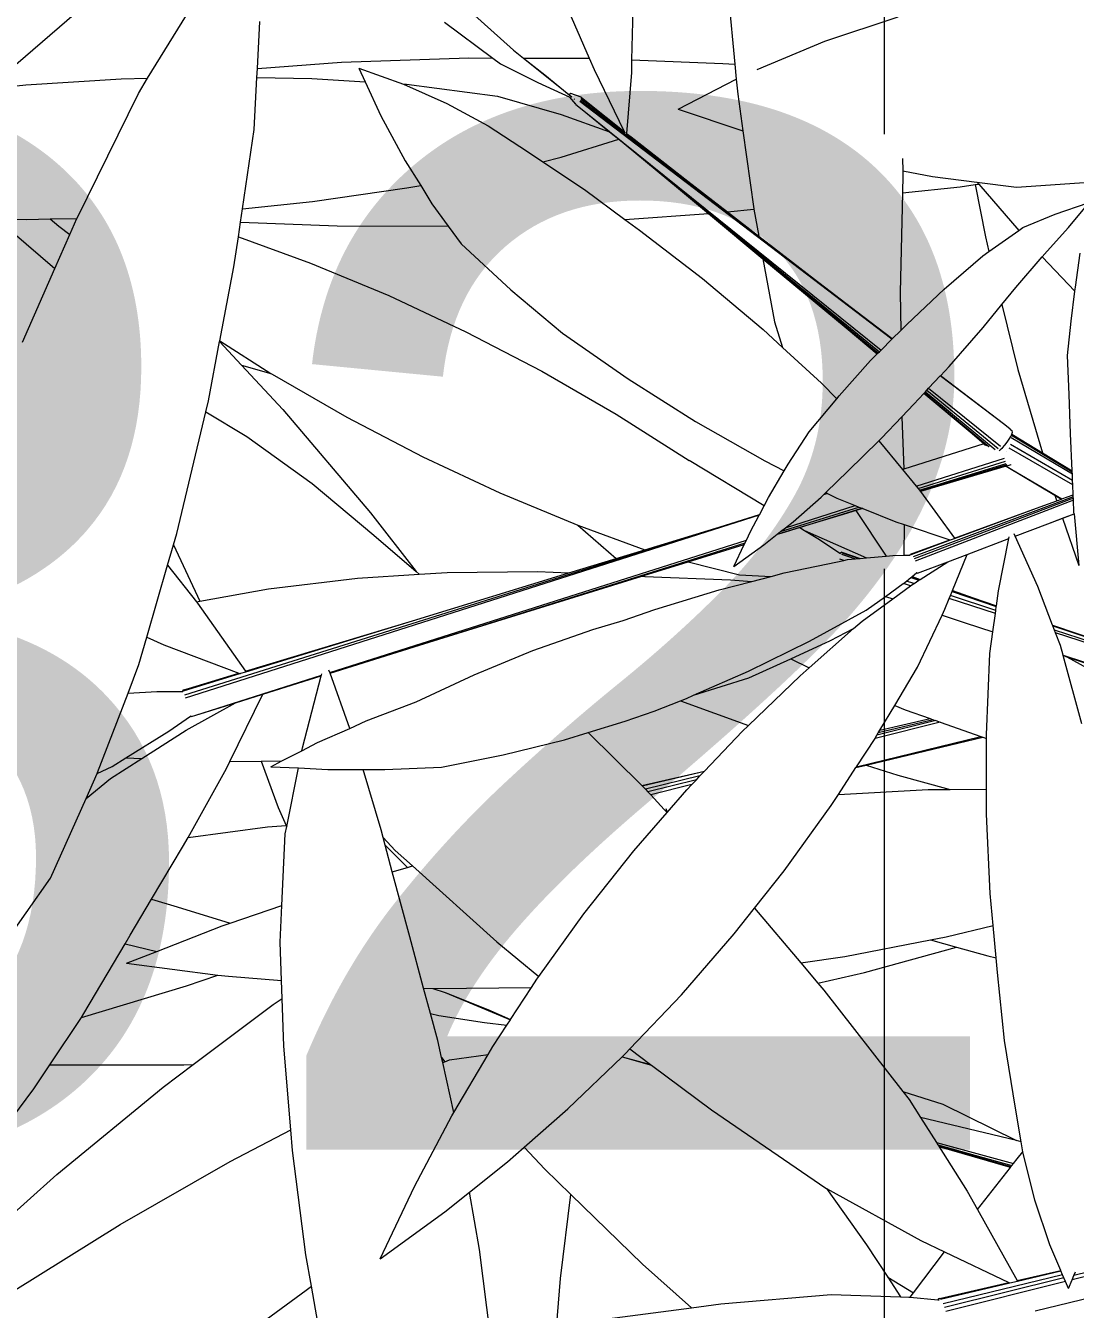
# Model space of a CAD drawing. Header units: millimetres. Extents: x 18 to 174501, y 22 to 24571.
# Drawn here: x 17726.8 to 17877.8, y 22481.1 to 22665.7 of the extents above; entities that cross this region are included whole.
import ezdxf

# ---------------------------------------------------------------- set-up
doc = ezdxf.new("R2010")
doc.units = ezdxf.units.MM
doc.header["$MEASUREMENT"] = 0
doc.linetypes.add('HIDDEN2', pattern=[0.1875, 0.125, -0.0625])
doc.layers.add('AS', color=8, linetype='HIDDEN2', lineweight=5)
doc.layers.add('Edges', color=7, linetype='Continuous', lineweight=18)
doc.styles.get("Standard").update_dxf_attribs({"font": 'arial.ttf'})
doc.dimstyles.new('DIM100', dxfattribs={"dimscale": 0, "dimtxt": 150, "dimasz": 50, "dimexe": 50, "dimexo": 0, "dimgap": 100, "dimtad": 1, "dimtoh": 1, "dimdec": 0, "dimdsep": 46, "dimtxsty": 'Standard', "dimblk": 'ARCHTICK', "dimcen": 1, "dimclrd": 1, "dimclre": 1, "dimadec": 0, "dimazin": 0, "dimtfac": 250, "dimtdec": 0, "dimtix": 1, "dimtmove": 0, "dimatfit": 3, "dimldrblk": 'DOT', "dimfxl": 150, "dimtolj": 1, "dimtzin": 0, "dimlwd": 5, "dimlwe": 5, "dimarcsym": 0})

# ---------------------------------------------------------------- blocks, each defined once
blk = doc.blocks.new('BAMBOOPLAN')
at = {"layer": 'Edges'}
for p, q in [((-3.6627, 7.1703), (-3.6455, 6.9933)), ((-5.123, 6.9927), (-4.9523, 7.1405)), ((-4.8524, 6.9645), (-4.7547, 7.1228)), ((-4.2067, 7.1173), (-4.1006, 7.0224)), ((-3.9933, 7.1177), (-3.945, 7.0056)), ((-3.8554, 7.1068), (-3.8576, 7.0027)), ((-4.6268, 6.9849), (-4.6219, 7.0815)), ((-4.2423, 7.0795), (-4.143, 7.0061)), ((-3.4608, 7.041), (-3.3097, 7.091)), ((-4.1006, 7.0224), (-3.9805, 6.9264)), ((-4.1006, 7.0224), (-4.0797, 7.006)), ((-3.5996, 6.9829), (-3.4608, 7.041)), ((-4.6268, 6.9849), (-4.4539, 6.9973)), ((-4.4539, 6.9973), (-4.1921, 7.0063)), ((-4.1921, 7.0063), (-4.143, 7.0061)), ((-4.143, 7.0061), (-4.127, 6.9943)), ((-4.127, 6.9943), (-4.0506, 6.9561)), ((-4.0797, 7.006), (-3.945, 7.0056)), ((-4.0797, 7.006), (-4.0359, 6.9717)), ((-3.945, 7.0056), (-3.935, 6.9825)), ((-3.8576, 7.0027), (-3.8582, 6.9764)), ((-3.8576, 7.0027), (-3.6699, 6.9952)), ((-3.6699, 6.9952), (-3.6455, 6.9933)), ((-3.6455, 6.9933), (-3.6425, 6.9624)), ((-5.1025, 6.9511), (-4.9066, 6.9634)), ((-4.9066, 6.9634), (-4.8524, 6.9645)), ((-4.8715, 6.9335), (-4.8524, 6.9645)), ((-4.6331, 6.8593), (-4.6277, 6.9661)), ((-4.6277, 6.9661), (-4.6268, 6.9849)), ((-4.6277, 6.9661), (-4.5152, 6.9639)), ((-4.5152, 6.9639), (-4.4051, 6.9573)), ((-4.4181, 6.9855), (-4.4051, 6.9573)), ((-4.4181, 6.9855), (-4.3267, 6.9526)), ((-4.0359, 6.9717), (-3.9857, 6.9308)), ((-3.935, 6.9825), (-3.8733, 6.8555)), ((-3.8582, 6.9764), (-3.8679, 6.8512)), ((-5.195, 6.9416), (-5.1025, 6.9511)), ((-4.4051, 6.9573), (-4.373, 6.8876)), ((-4.3267, 6.9526), (-4.3206, 6.9523)), ((-4.3267, 6.9526), (-4.3263, 6.9525)), ((-4.3263, 6.9525), (-4.2378, 6.9128)), ((-4.3206, 6.9523), (-4.133, 6.9281)), ((-4.0506, 6.9561), (-3.9846, 6.9257)), ((-3.7623, 6.9013), (-3.6425, 6.9624)), ((-3.6425, 6.9624), (-3.6395, 6.9319)), ((-4.9973, 6.6773), (-4.8715, 6.9335)), ((-4.2378, 6.9128), (-4.1528, 6.8666)), ((-4.133, 6.9281), (-4.0027, 6.8904)), ((-3.9852, 6.9316), (-3.9857, 6.9309)), ((-3.9857, 6.9309), (-3.9857, 6.9308)), ((-3.9857, 6.9308), (-3.9812, 6.9271)), ((-3.9846, 6.9322), (-3.9852, 6.9316)), ((-3.984, 6.9327), (-3.9846, 6.9322)), ((-3.9726, 6.9111), (-3.9846, 6.9257)), ((-3.9846, 6.9257), (-3.9844, 6.9256)), ((-3.9835, 6.9331), (-3.984, 6.9327)), ((-3.9839, 6.9253), (-3.9837, 6.9252)), ((-3.983, 6.9333), (-3.9835, 6.9331)), ((-3.9827, 6.9334), (-3.983, 6.9333)), ((-3.9617, 6.9254), (-3.9827, 6.9334)), ((-3.9766, 6.922), (-3.9754, 6.9214)), ((-3.9723, 6.9118), (-3.9727, 6.9121)), ((-3.9726, 6.9111), (-3.9724, 6.911)), ((-3.9719, 6.9106), (-3.9724, 6.911)), ((-3.9724, 6.911), (-3.9721, 6.9106)), ((-3.9721, 6.9106), (-3.9591, 6.9001)), ((-3.3226, 6.4286), (-3.9643, 6.9169)), ((-3.3827, 6.4753), (-3.963, 6.9188)), ((-3.9617, 6.9254), (-3.9473, 6.9139)), ((-3.9614, 6.9224), (-3.8725, 6.8537)), ((-3.9612, 6.9248), (-3.9473, 6.9139)), ((-3.9611, 6.9238), (-3.8732, 6.8553)), ((-3.9473, 6.9139), (-3.8733, 6.8555)), ((-3.6395, 6.9319), (-3.629, 6.8568)), ((-4.373, 6.8876), (-4.323, 6.7947)), ((-4.0027, 6.8904), (-3.9034, 6.8548)), ((-3.9591, 6.9001), (-3.345, 6.4062)), ((-3.9591, 6.9001), (-3.9034, 6.8548)), ((-3.7623, 6.9013), (-3.629, 6.8568)), ((-4.6573, 6.6963), (-4.6331, 6.8593)), ((-4.1528, 6.8666), (-4.0716, 6.8139)), ((-4.0022, 6.8025), (-3.8842, 6.8392)), ((-3.9034, 6.8548), (-3.8842, 6.8392)), ((-3.8842, 6.8392), (-3.8732, 6.8302)), ((-3.8733, 6.8555), (-3.8732, 6.8553)), ((-3.8732, 6.8553), (-3.8725, 6.8537)), ((-3.8725, 6.8537), (-3.8701, 6.8519)), ((-3.8679, 6.8502), (-3.868, 6.8498)), ((-3.8679, 6.8512), (-3.8587, 6.844)), ((-3.8679, 6.8512), (-3.8679, 6.8511)), ((-3.8679, 6.8511), (-3.8587, 6.844)), ((-3.8679, 6.8511), (-3.8679, 6.8502)), ((-3.8679, 6.8502), (-3.742, 6.7529)), ((-3.8587, 6.844), (-3.742, 6.7529)), ((-3.629, 6.8568), (-3.6066, 6.6963)), ((-4.0716, 6.8139), (-4.0403, 6.7931)), ((-3.8732, 6.8302), (-3.7616, 6.7383)), ((-3.8732, 6.8302), (-3.3484, 6.4028)), ((-4.323, 6.7947), (-4.2912, 6.7439)), ((-4.0403, 6.7931), (-4.0022, 6.8025)), ((-4.0403, 6.7931), (-3.9546, 6.7361)), ((-3.3009, 6.8), (-3.3005, 6.7746)), ((-3.742, 6.7529), (-3.6606, 6.69)), ((-3.3003, 6.7657), (-3.3011, 6.7289)), ((-3.3005, 6.7746), (-3.2393, 6.7626)), ((-3.3005, 6.7746), (-3.3003, 6.7657)), ((-3.2393, 6.7626), (-3.1479, 6.7511)), ((-4.5137, 6.7111), (-4.3194, 6.7392)), ((-4.3194, 6.7392), (-4.2912, 6.7439)), ((-4.2912, 6.7439), (-4.268, 6.7069)), ((-3.9546, 6.7361), (-3.8715, 6.6744)), ((-3.7616, 6.7383), (-3.6995, 6.6866)), ((-3.7616, 6.7383), (-3.351, 6.4002)), ((-3.3011, 6.7289), (-3.3056, 6.5241)), ((-3.3011, 6.7289), (-3.1822, 6.7416)), ((-3.1822, 6.7416), (-3.1517, 6.746)), ((-3.1517, 6.746), (-3.1444, 6.7471)), ((-3.1517, 6.746), (-3.1305, 6.6387)), ((-3.1479, 6.7511), (-3.0666, 6.7409)), ((-3.1479, 6.7511), (-3.1444, 6.7471)), ((-3.1444, 6.7471), (-3.0619, 6.6519)), ((-3.0666, 6.7409), (-2.9174, 6.7513)), ((-4.6573, 6.6963), (-4.5137, 6.7111)), ((-4.268, 6.7069), (-4.2344, 6.6606)), ((-2.9874, 6.685), (-2.9196, 6.7087)), ((-2.9595, 6.658), (-2.9197, 6.7068)), ((-5.1652, 6.6757), (-5.101, 6.6744)), ((-5.101, 6.6744), (-5.0524, 6.6755)), ((-5.0524, 6.6755), (-4.9976, 6.6767)), ((-5.0524, 6.6755), (-5.0348, 6.661)), ((-5.0121, 6.6438), (-4.9976, 6.6767)), ((-4.9976, 6.6767), (-4.9973, 6.6773)), ((-4.6614, 6.6691), (-4.6573, 6.6963)), ((-3.8715, 6.6744), (-3.6995, 6.6866)), ((-3.8715, 6.6744), (-3.8417, 6.6522)), ((-3.6995, 6.6866), (-3.5878, 6.5938)), ((-3.6606, 6.69), (-3.6065, 6.6959)), ((-3.6606, 6.69), (-3.5963, 6.6404)), ((-3.6066, 6.6963), (-3.6065, 6.6959)), ((-3.6065, 6.6959), (-3.5963, 6.6404)), ((-3.0537, 6.6577), (-2.9874, 6.685)), ((-5.1317, 6.6499), (-5.0429, 6.5739)), ((-5.0348, 6.661), (-5.0121, 6.6438)), ((-4.6659, 6.6388), (-4.6614, 6.6691)), ((-4.6614, 6.6691), (-4.4626, 6.6612)), ((-4.4626, 6.6612), (-4.2344, 6.6606)), ((-4.2344, 6.6606), (-4.2082, 6.6245)), ((-3.8417, 6.6522), (-3.7122, 6.553)), ((-3.1232, 6.6089), (-3.0619, 6.6519)), ((-3.0619, 6.6519), (-3.0537, 6.6577)), ((-3.0036, 6.6092), (-2.9595, 6.658)), ((-5.0429, 6.5739), (-5.0121, 6.6438)), ((-4.675, 6.577), (-4.6659, 6.6388)), ((-4.6659, 6.6388), (-4.5176, 6.5847)), ((-4.2082, 6.6245), (-4.1062, 6.5299)), ((-3.5963, 6.6404), (-3.3827, 6.4753)), ((-3.1305, 6.6387), (-3.1232, 6.6089)), ((-3.5878, 6.5938), (-3.564, 6.4642)), ((-3.5878, 6.5938), (-3.4167, 6.4516)), ((-3.2151, 6.5309), (-3.136, 6.6)), ((-3.136, 6.6), (-3.1232, 6.6089)), ((-3.0683, 6.5345), (-3.0137, 6.5975)), ((-3.0137, 6.5975), (-3.0036, 6.6092)), ((-3.0137, 6.5975), (-2.9468, 6.527)), ((-2.9457, 6.5356), (-2.9359, 6.6053)), ((-5.1096, 6.4226), (-5.0429, 6.5739)), ((-4.7041, 6.4249), (-4.675, 6.577)), ((-4.5176, 6.5847), (-4.357, 6.518)), ((-3.7122, 6.553), (-3.5875, 6.4481)), ((-4.357, 6.518), (-4.1984, 6.4439)), ((-4.1062, 6.5299), (-3.9996, 6.441)), ((-3.3056, 6.5241), (-3.3047, 6.4464)), ((-3.2922, 6.4589), (-3.2151, 6.5309)), ((-3.0965, 6.5), (-3.0683, 6.5345)), ((-2.9544, 6.4654), (-2.9468, 6.527)), ((-2.9468, 6.527), (-2.9457, 6.5356)), ((-3.1353, 6.4524), (-3.0965, 6.5)), ((-3.0965, 6.5), (-3.0637, 6.3665)), ((-3.564, 6.4642), (-3.5474, 6.4111)), ((-3.3221, 6.429), (-3.3827, 6.4753)), ((-2.9617, 6.3949), (-2.9544, 6.4654)), ((-4.1984, 6.4439), (-4.0424, 6.3626)), ((-3.9996, 6.441), (-3.8651, 6.3471)), ((-3.5875, 6.4481), (-3.5474, 6.4111)), ((-3.3531, 6.3981), (-3.4167, 6.4516)), ((-3.4167, 6.4516), (-3.3528, 6.3984)), ((-3.3221, 6.429), (-3.3047, 6.4464)), ((-3.3047, 6.4464), (-3.2922, 6.4589)), ((-3.2052, 6.3725), (-3.1353, 6.4524)), ((-4.7276, 6.302), (-4.7044, 6.4234)), ((-4.7044, 6.4234), (-4.7041, 6.4249)), ((-4.7044, 6.4234), (-4.6593, 6.3749)), ((-4.7041, 6.4249), (-4.599, 6.3583)), ((-3.5474, 6.4111), (-3.4677, 6.3378)), ((-3.345, 6.4062), (-3.3226, 6.4286)), ((-3.3226, 6.4286), (-3.3221, 6.429)), ((-3.4311, 6.3123), (-3.3669, 6.3844)), ((-3.3669, 6.3844), (-3.3531, 6.3981)), ((-3.3531, 6.3981), (-3.3528, 6.3984)), ((-3.3528, 6.3984), (-3.351, 6.4002)), ((-3.351, 6.4002), (-3.3484, 6.4028)), ((-3.3484, 6.4028), (-3.345, 6.4062)), ((-2.9587, 6.3151), (-2.9617, 6.3949)), ((-4.6593, 6.3749), (-4.599, 6.3583)), ((-4.6593, 6.3749), (-4.5746, 6.2837)), ((-4.599, 6.3583), (-4.5964, 6.3566)), ((-4.5964, 6.3566), (-4.4432, 6.2683)), ((-4.0424, 6.3626), (-3.8892, 6.2743)), ((-3.2231, 6.3533), (-3.2052, 6.3725)), ((-3.0637, 6.3665), (-3.0131, 6.1948)), ((-3.8651, 6.3471), (-3.7265, 6.2595)), ((-3.4677, 6.3378), (-3.4362, 6.3062)), ((-3.2472, 6.3275), (-3.2233, 6.353)), ((-3.2233, 6.353), (-3.2231, 6.3533)), ((-3.0908, 6.2522), (-3.2233, 6.353)), ((-3.0908, 6.2522), (-3.2231, 6.3533)), ((-3.4928, 6.238), (-3.4362, 6.3062)), ((-3.4362, 6.3062), (-3.4311, 6.3123)), ((-3.2778, 6.2948), (-3.2568, 6.3172)), ((-3.2568, 6.3172), (-3.256, 6.318)), ((-3.1622, 6.2377), (-3.2568, 6.3172)), ((-3.256, 6.318), (-3.254, 6.3203)), ((-3.256, 6.318), (-3.1234, 6.2078)), ((-3.254, 6.3203), (-3.2509, 6.3235)), ((-3.254, 6.3203), (-3.1102, 6.2019)), ((-3.2509, 6.3235), (-3.2472, 6.3275)), ((-3.2509, 6.3235), (-3.1044, 6.2041)), ((-3.2472, 6.3275), (-3.0994, 6.2086)), ((-2.9554, 6.2346), (-2.9587, 6.3151)), ((-4.7927, 6.0294), (-4.733, 6.2793)), ((-4.733, 6.2793), (-4.7276, 6.302)), ((-4.733, 6.2793), (-4.6487, 6.2282)), ((-4.5746, 6.2837), (-4.3945, 6.0714)), ((-3.3022, 6.269), (-3.2778, 6.2948)), ((-4.4432, 6.2683), (-4.2871, 6.187)), ((-3.8892, 6.2743), (-3.7393, 6.1793)), ((-3.7265, 6.2595), (-3.5842, 6.1783)), ((-3.3439, 6.2249), (-3.3022, 6.269)), ((-3.3022, 6.269), (-3.2983, 6.1614)), ((-3.0795, 6.2436), (-3.0908, 6.2522)), ((-4.6487, 6.2282), (-4.5142, 6.1319)), ((-3.5359, 6.1717), (-3.4928, 6.238)), ((-3.3495, 6.2194), (-3.3439, 6.2249)), ((-3.1339, 6.2138), (-3.1622, 6.2377)), ((-3.1333, 6.2135), (-3.1622, 6.2377)), ((-3.0815, 6.2228), (-3.0782, 6.2285)), ((-3.0795, 6.2436), (-3.0756, 6.2404)), ((-3.0782, 6.2285), (-3.0771, 6.2312)), ((-3.0779, 6.2267), (-2.9519, 6.152)), ((-3.0771, 6.2312), (-3.0762, 6.2333)), ((-3.0771, 6.2312), (-2.9521, 6.156)), ((-3.0762, 6.2333), (-3.0761, 6.2336)), ((-3.0762, 6.2333), (-3.0725, 6.231)), ((-3.0761, 6.2336), (-3.0752, 6.2377)), ((-3.0752, 6.2377), (-3.0756, 6.2404)), ((-3.0725, 6.231), (-3.0131, 6.1948)), ((-2.9522, 6.1577), (-2.9554, 6.2346)), ((-3.4123, 6.1577), (-3.3495, 6.2194)), ((-3.3495, 6.2194), (-3.301, 6.1605)), ((-3.1339, 6.2138), (-3.2983, 6.1614)), ((-3.1333, 6.2133), (-3.1339, 6.2138)), ((-3.1333, 6.2135), (-3.1329, 6.2131)), ((-3.1333, 6.2133), (-3.1333, 6.2135)), ((-3.132, 6.2103), (-3.1333, 6.2133)), ((-3.1329, 6.213), (-3.1329, 6.2131)), ((-3.1329, 6.213), (-3.1325, 6.2127)), ((-3.1315, 6.2118), (-3.1325, 6.2127)), ((-3.1312, 6.2117), (-3.1325, 6.2127)), ((-3.1288, 6.2097), (-3.1304, 6.211)), ((-3.1281, 6.2091), (-3.1288, 6.2097)), ((-3.1234, 6.2078), (-3.1229, 6.2073)), ((-3.102, 6.1998), (-3.1004, 6.2009)), ((-3.1004, 6.2009), (-3.0983, 6.2029)), ((-3.0983, 6.2029), (-3.0955, 6.2054)), ((-3.0955, 6.2054), (-3.0904, 6.2108)), ((-3.0904, 6.2108), (-3.0857, 6.2167)), ((-3.0877, 6.1985), (-3.0879, 6.1986)), ((-3.0876, 6.1984), (-3.0877, 6.1985)), ((-3.0857, 6.2167), (-3.0815, 6.2228)), ((-2.951, 6.1295), (-3.0817, 6.2043)), ((-2.9513, 6.1381), (-3.0788, 6.2119)), ((-4.2871, 6.187), (-4.1286, 6.1129)), ((-3.5854, 6.086), (-3.7393, 6.1793)), ((-3.5842, 6.1783), (-3.5442, 6.1577)), ((-3.5442, 6.1577), (-3.5359, 6.1717)), ((-3.273, 6.1265), (-3.0916, 6.1841)), ((-3.2691, 6.1217), (-3.0896, 6.1781)), ((-3.2662, 6.1181), (-3.0878, 6.1733)), ((-3.0131, 6.1948), (-2.9522, 6.1577)), ((-3.5762, 6.1035), (-3.5442, 6.1577)), ((-3.4584, 6.1134), (-3.4123, 6.1577)), ((-3.2983, 6.1614), (-3.301, 6.1605)), ((-3.301, 6.1605), (-3.273, 6.1265)), ((-3.0864, 6.17), (-3.2648, 6.1162)), ((-3.0882, 6.1677), (-3.2643, 6.1155)), ((-3.0856, 6.1685), (-3.0882, 6.1677)), ((-3.0882, 6.1677), (-2.9732, 6.1002)), ((-3.0882, 6.1677), (-2.9876, 6.1079)), ((-3.0856, 6.1685), (-3.0779, 6.1709)), ((-3.0778, 6.1711), (-3.0779, 6.1709)), ((-2.9521, 6.156), (-2.9522, 6.1577)), ((-2.952, 6.1539), (-2.9521, 6.156)), ((-2.9519, 6.152), (-2.952, 6.1539)), ((-2.9513, 6.1381), (-2.9519, 6.152)), ((-4.5142, 6.1319), (-4.3874, 6.0256)), ((-3.273, 6.1265), (-3.2691, 6.1217)), ((-3.2691, 6.1217), (-3.267, 6.1192)), ((-3.267, 6.1192), (-3.2662, 6.1181)), ((-2.951, 6.1295), (-2.9513, 6.1381)), ((-2.9501, 6.1087), (-2.951, 6.1295)), ((-4.1286, 6.1129), (-3.9682, 6.0463)), ((-3.5854, 6.086), (-3.5762, 6.1035)), ((-3.526, 6.0534), (-3.4681, 6.1041)), ((-3.4681, 6.1041), (-3.4631, 6.1089)), ((-3.4548, 6.1115), (-3.4631, 6.1089)), ((-3.4631, 6.1089), (-3.4629, 6.1091)), ((-3.4629, 6.1091), (-3.4584, 6.1134)), ((-3.4549, 6.1116), (-3.4629, 6.1091)), ((-3.4584, 6.1134), (-3.4549, 6.1116)), ((-3.4549, 6.1116), (-3.4548, 6.1115)), ((-3.4548, 6.1115), (-3.4359, 6.1017)), ((-3.4359, 6.1017), (-3.3982, 6.0867)), ((-2.9499, 6.1049), (-3.279, 5.9812)), ((-2.9498, 6.1019), (-3.2768, 5.9771)), ((-2.9496, 6.0979), (-3.2747, 5.9723)), ((-3.2662, 6.1181), (-3.2648, 6.1162)), ((-3.2648, 6.1162), (-3.2643, 6.1155)), ((-3.2643, 6.1155), (-3.1943, 6.0197)), ((-3.0179, 6.0838), (-2.984, 6.0962)), ((-2.9876, 6.1079), (-2.9846, 6.0979)), ((-2.9876, 6.1079), (-2.9741, 6.0999)), ((-2.9846, 6.0979), (-2.984, 6.0962)), ((-2.984, 6.0962), (-2.9741, 6.0999)), ((-2.9741, 6.0999), (-2.9732, 6.1002)), ((-2.9732, 6.1002), (-2.9501, 6.1087)), ((-2.9499, 6.1049), (-2.9501, 6.1087)), ((-2.9498, 6.1019), (-2.9499, 6.1049)), ((-2.9496, 6.0979), (-2.9498, 6.1019)), ((-2.9485, 6.073), (-2.9496, 6.0979)), ((-3.5953, 6.0675), (-4.7768, 5.697)), ((-3.5958, 6.0666), (-4.7751, 5.6906)), ((-4.3945, 6.0714), (-4.3007, 5.9511)), ((-3.8303, 5.9959), (-3.5951, 6.0678)), ((-3.6135, 6.0333), (-3.5958, 6.0666)), ((-3.5958, 6.0666), (-3.5953, 6.0675)), ((-3.5953, 6.0675), (-3.5951, 6.0678)), ((-3.5951, 6.0678), (-3.5854, 6.086)), ((-3.5517, 6.033), (-3.3905, 6.0836)), ((-3.55, 6.0302), (-3.3848, 6.0813)), ((-3.5415, 6.0411), (-3.3982, 6.0867)), ((-3.423, 6.0685), (-3.5122, 6.0416)), ((-3.383, 6.0806), (-3.423, 6.0685)), ((-3.3971, 6.0762), (-3.423, 6.0685)), ((-3.3982, 6.0867), (-3.3905, 6.0836)), ((-3.3827, 6.0805), (-3.3971, 6.0762)), ((-3.3971, 6.0762), (-3.3345, 5.9828)), ((-3.3905, 6.0836), (-3.3848, 6.0813)), ((-3.3848, 6.0813), (-3.383, 6.0806)), ((-3.383, 6.0806), (-3.3827, 6.0805)), ((-3.3827, 6.0805), (-3.315, 6.0534)), ((-3.1943, 6.0197), (-3.0179, 6.0838)), ((-3.1939, 6.0191), (-3.0179, 6.0838)), ((-3.0025, 6.049), (-2.9482, 6.0695)), ((-2.9719, 6.0604), (-2.9482, 6.0693)), ((-2.9482, 6.0695), (-2.9485, 6.073)), ((-2.9482, 6.0693), (-2.9482, 6.0695)), ((-2.9482, 6.0693), (-2.9389, 5.9636)), ((-3.9682, 6.0463), (-3.8896, 5.9782)), ((-3.9682, 6.0463), (-3.968, 6.0462)), ((-3.968, 6.0462), (-3.8303, 5.9959)), ((-3.5517, 6.033), (-3.5415, 6.0411)), ((-3.5122, 6.0416), (-3.55, 6.0302)), ((-3.5415, 6.0411), (-3.526, 6.0534)), ((-3.5122, 6.0416), (-3.5022, 6.0355)), ((-3.315, 6.0534), (-3.2975, 6.0476)), ((-3.2975, 6.0476), (-3.2985, 5.9847)), ((-3.2975, 6.0476), (-3.2039, 6.0163)), ((-3.0693, 6.0237), (-3.0025, 6.049)), ((-3.0025, 6.049), (-2.9719, 6.0604)), ((-2.9719, 6.0604), (-2.9389, 5.9636)), ((-4.7994, 6.0061), (-4.7927, 6.0294)), ((-4.4779, 5.7434), (-3.6219, 6.0155)), ((-4.3874, 6.0256), (-4.3007, 5.9511)), ((-3.6245, 6.0102), (-3.6219, 6.0155)), ((-3.6219, 6.0155), (-3.6135, 6.0333)), ((-3.5859, 6.0058), (-3.5585, 6.0276)), ((-3.5585, 6.0276), (-3.5517, 6.033)), ((-3.5585, 6.0276), (-3.55, 6.0302)), ((-3.5022, 6.0355), (-3.3751, 5.9791)), ((-3.5022, 6.0355), (-3.4714, 6.0168)), ((-3.4714, 6.0168), (-3.4299, 5.9885)), ((-3.2843, 5.9871), (-3.2039, 6.0163)), ((-3.2829, 5.9864), (-3.2026, 6.0159)), ((-3.2039, 6.0163), (-3.2026, 6.0159)), ((-3.2026, 6.0159), (-3.1939, 6.0191)), ((-3.1943, 6.0197), (-3.1939, 6.0191)), ((-3.1684, 5.9863), (-3.0826, 6.0187)), ((-3.1037, 5.9113), (-3.0826, 6.0187)), ((-3.0826, 6.0187), (-3.0818, 6.0224)), ((-3.0693, 6.0237), (-3.0714, 6.0286)), ((-3.0229, 5.9205), (-3.0693, 6.0237)), ((-4.8114, 5.9644), (-4.7994, 6.0061)), ((-4.7994, 6.0061), (-4.7453, 5.8901)), ((-4.2936, 5.8001), (-3.6245, 6.0102)), ((-3.8892, 5.9779), (-3.8303, 5.9959)), ((-3.7415, 5.9709), (-3.6261, 6.0067)), ((-3.6477, 5.9614), (-3.6261, 6.0067)), ((-3.6477, 5.9614), (-3.5859, 6.0058)), ((-3.6261, 6.0067), (-3.6245, 6.0102)), ((-3.4255, 5.9909), (-3.4299, 5.9885)), ((-3.4299, 5.9885), (-3.4282, 5.9873)), ((-3.4264, 5.9869), (-3.3974, 5.9771)), ((-3.4256, 5.9898), (-3.3903, 5.9777)), ((-3.4255, 5.9909), (-3.388, 5.9779)), ((-3.2843, 5.9871), (-3.2853, 5.9864)), ((-4.8539, 5.8165), (-4.8114, 5.9644)), ((-4.8114, 5.9644), (-4.7522, 5.8889)), ((-3.9866, 5.9481), (-3.8892, 5.9779)), ((-3.8896, 5.9782), (-3.8892, 5.9779)), ((-3.8328, 5.9427), (-3.7415, 5.9709)), ((-3.7415, 5.9709), (-3.6357, 5.9445)), ((-3.5443, 5.9481), (-3.4542, 5.9671)), ((-3.4542, 5.9671), (-3.4217, 5.9739)), ((-3.4217, 5.9739), (-3.4296, 5.9765)), ((-3.4217, 5.9739), (-3.4142, 5.9755)), ((-3.4142, 5.9755), (-3.3974, 5.9771)), ((-3.3974, 5.9771), (-3.3903, 5.9777)), ((-3.3903, 5.9777), (-3.388, 5.9779)), ((-3.388, 5.9779), (-3.3751, 5.9791)), ((-3.3751, 5.9791), (-3.3345, 5.9828)), ((-3.3345, 5.9828), (-3.3208, 5.984)), ((-3.3208, 5.984), (-3.2985, 5.9847)), ((-3.2985, 5.9847), (-3.2858, 5.985)), ((-3.2853, 5.9864), (-3.2858, 5.985)), ((-3.2858, 5.985), (-3.2843, 5.9851)), ((-3.2704, 5.9476), (-3.2078, 5.9713)), ((-3.2645, 5.935), (-3.2078, 5.9713)), ((-3.2078, 5.9713), (-3.1684, 5.9863)), ((-3.1984, 5.912), (-3.1684, 5.9863)), ((-4.604, 5.9154), (-4.4214, 5.9375)), ((-4.4214, 5.9375), (-4.2944, 5.9457)), ((-4.3082, 5.8498), (-3.9866, 5.9481)), ((-4.3007, 5.9511), (-4.2944, 5.9457)), ((-4.2944, 5.9457), (-4.237, 5.9494)), ((-4.2936, 5.8001), (-3.8368, 5.9415)), ((-4.237, 5.9494), (-4.0511, 5.9511)), ((-4.0511, 5.9511), (-3.9866, 5.9481)), ((-3.8368, 5.9415), (-3.8328, 5.9427)), ((-3.8368, 5.9415), (-3.8304, 5.9412)), ((-3.8328, 5.9427), (-3.8304, 5.9412)), ((-3.8304, 5.9412), (-3.6543, 5.9339)), ((-3.6357, 5.9445), (-3.5708, 5.9412)), ((-3.6104, 5.9309), (-3.5708, 5.9412)), ((-3.5708, 5.9412), (-3.5443, 5.9481)), ((-3.2929, 5.9314), (-3.284, 5.9387)), ((-3.284, 5.9387), (-3.2818, 5.9404)), ((-3.284, 5.9387), (-3.2675, 5.9331)), ((-3.2818, 5.9404), (-3.2813, 5.9408)), ((-3.2818, 5.9404), (-3.265, 5.9347)), ((-3.2813, 5.9408), (-3.272, 5.9484)), ((-3.2813, 5.9408), (-3.2645, 5.935)), ((-3.272, 5.9484), (-3.271, 5.9492)), ((-3.2704, 5.9476), (-3.272, 5.9484)), ((-3.2675, 5.9331), (-3.265, 5.9347)), ((-3.265, 5.9347), (-3.2645, 5.935)), ((-4.7453, 5.8901), (-4.604, 5.9154)), ((-3.8101, 5.8734), (-3.6779, 5.9134)), ((-3.6779, 5.9134), (-3.6104, 5.9309)), ((-3.6543, 5.9339), (-3.6104, 5.9309)), ((-3.336, 5.9001), (-3.2994, 5.9262)), ((-3.321, 5.8951), (-3.2842, 5.9218)), ((-3.2994, 5.9262), (-3.2989, 5.9266)), ((-3.2989, 5.9266), (-3.2929, 5.9314)), ((-3.2842, 5.9218), (-3.2989, 5.9266)), ((-3.2778, 5.9264), (-3.2929, 5.9314)), ((-3.2842, 5.9218), (-3.2778, 5.9264)), ((-3.2778, 5.9264), (-3.2773, 5.9268)), ((-3.2773, 5.9268), (-3.2675, 5.9331)), ((-3.2026, 5.9016), (-3.1992, 5.9099)), ((-3.1992, 5.9099), (-3.1984, 5.9118)), ((-3.1992, 5.9099), (-3.1082, 5.8791)), ((-3.1984, 5.912), (-3.1558, 5.8972)), ((-3.1984, 5.9118), (-3.1984, 5.912)), ((-3.1984, 5.9118), (-3.1558, 5.8972)), ((-3.1079, 5.8808), (-3.1037, 5.9113)), ((-2.9925, 5.8411), (-3.0229, 5.9205)), ((-4.7522, 5.8889), (-4.7453, 5.8901)), ((-4.7522, 5.8889), (-4.7499, 5.886)), ((-4.7499, 5.886), (-4.6513, 5.7465)), ((-3.3842, 5.8493), (-3.321, 5.8951)), ((-3.3758, 5.8718), (-3.336, 5.9001)), ((-3.336, 5.9001), (-3.321, 5.8951)), ((-3.2137, 5.8741), (-3.2048, 5.896)), ((-3.2048, 5.896), (-3.2026, 5.9016)), ((-3.1101, 5.8652), (-3.2048, 5.896)), ((-3.1093, 5.8708), (-3.2026, 5.9016)), ((-3.1558, 5.8972), (-3.1079, 5.8808)), ((-3.8754, 5.8507), (-3.8101, 5.8734)), ((-3.4924, 5.8078), (-3.3758, 5.8718)), ((-3.2701, 5.7546), (-3.2196, 5.8616)), ((-3.2196, 5.8616), (-3.2137, 5.8741)), ((-3.2196, 5.8616), (-3.1725, 5.846)), ((-3.1154, 5.8271), (-3.1101, 5.8652)), ((-3.1101, 5.8652), (-3.1093, 5.8708)), ((-3.1093, 5.8708), (-3.1082, 5.8791)), ((-3.1082, 5.8791), (-3.1079, 5.8808)), ((-4.6513, 5.7465), (-4.3082, 5.8498)), ((-4.6504, 5.7452), (-4.3082, 5.8498)), ((-4.0605, 5.7886), (-3.9377, 5.8317)), ((-3.9377, 5.8317), (-3.8754, 5.8507)), ((-3.4928, 5.7532), (-3.4015, 5.834)), ((-3.4487, 5.8092), (-3.4015, 5.834)), ((-3.4015, 5.834), (-3.3842, 5.8493)), ((-3.1725, 5.846), (-3.1154, 5.8269)), ((-3.1725, 5.846), (-3.1154, 5.8271)), ((-2.9925, 5.8411), (-2.8815, 5.803)), ((-2.992, 5.8398), (-2.9925, 5.8411)), ((-2.992, 5.8398), (-2.7391, 5.7541)), ((-2.9886, 5.8309), (-2.992, 5.8398)), ((-2.3517, 5.6206), (-2.9886, 5.8309)), ((-2.9863, 5.8249), (-2.9886, 5.8309)), ((-4.8702, 5.76), (-4.8539, 5.8165)), ((-4.8539, 5.8165), (-4.8189, 5.8007)), ((-3.6173, 5.7466), (-3.4924, 5.8078)), ((-3.5306, 5.772), (-3.4487, 5.8092)), ((-3.1215, 5.7824), (-3.1154, 5.8269)), ((-3.1154, 5.8269), (-3.1154, 5.8271)), ((-2.3522, 5.6186), (-2.9863, 5.8249)), ((-2.9764, 5.799), (-2.9863, 5.8249)), ((-4.8189, 5.8007), (-4.665, 5.7424)), ((-4.4775, 5.7424), (-4.2936, 5.8001)), ((-4.1816, 5.7386), (-4.0605, 5.7886)), ((-3.1283, 5.6155), (-3.1215, 5.7824)), ((-2.971, 5.7793), (-2.9764, 5.799)), ((-2.971, 5.7793), (-2.3628, 5.5781)), ((-2.9708, 5.7784), (-2.971, 5.7793)), ((-2.9708, 5.7784), (-2.9633, 5.7759)), ((-2.9321, 5.638), (-2.9708, 5.7784)), ((-4.8927, 5.7013), (-4.8702, 5.76)), ((-3.6168, 5.7328), (-3.5306, 5.772)), ((-3.5306, 5.772), (-3.4928, 5.7532)), ((-3.5112, 5.737), (-3.4928, 5.7532)), ((-3.317, 5.6759), (-3.2701, 5.7546)), ((-2.9633, 5.7759), (-2.8851, 5.7329)), ((-2.9633, 5.7759), (-2.8558, 5.7398)), ((-4.779, 5.7059), (-4.6627, 5.7415)), ((-4.7687, 5.7111), (-4.665, 5.7424)), ((-4.7533, 5.6558), (-4.4951, 5.7379)), ((-4.665, 5.7424), (-4.6627, 5.7415)), ((-4.6627, 5.7415), (-4.6622, 5.7416)), ((-4.6622, 5.7416), (-4.6617, 5.7418)), ((-4.6617, 5.7418), (-4.661, 5.742)), ((-4.661, 5.742), (-4.6504, 5.7452)), ((-4.6513, 5.7465), (-4.6504, 5.7452)), ((-4.6154, 5.6991), (-4.4954, 5.7367)), ((-4.5341, 5.5891), (-4.4954, 5.7367)), ((-4.4954, 5.7367), (-4.4951, 5.7379)), ((-4.4951, 5.7379), (-4.4943, 5.741)), ((-4.4779, 5.7434), (-4.4797, 5.7485)), ((-4.4775, 5.7424), (-4.4779, 5.7434)), ((-4.437, 5.6289), (-4.4775, 5.7424)), ((-4.3002, 5.6837), (-4.1816, 5.7386)), ((-3.7305, 5.6968), (-3.6173, 5.7466)), ((-3.7305, 5.6968), (-3.6168, 5.7328)), ((-3.6177, 5.6347), (-3.5112, 5.737)), ((-4.9551, 5.5383), (-4.8927, 5.7013)), ((-4.8927, 5.7013), (-4.8338, 5.7047)), ((-4.8338, 5.7047), (-4.7807, 5.7048)), ((-4.7792, 5.708), (-4.7807, 5.7048)), ((-4.7807, 5.7048), (-4.7802, 5.7048)), ((-4.7792, 5.708), (-4.7788, 5.7081)), ((-4.7788, 5.7081), (-4.7687, 5.7111)), ((-4.6833, 5.5609), (-4.6154, 5.6991)), ((-4.6721, 5.6813), (-4.6154, 5.6991)), ((-3.7448, 5.6905), (-3.7305, 5.6968)), ((-4.7731, 5.6249), (-4.6721, 5.6813)), ((-4.7533, 5.6558), (-4.6721, 5.6813)), ((-4.4031, 5.6441), (-4.3002, 5.6837)), ((-3.8113, 5.6645), (-3.7572, 5.6857)), ((-3.7572, 5.6857), (-3.7448, 5.6905)), ((-3.7572, 5.6857), (-3.757, 5.6857)), ((-3.757, 5.6857), (-3.6177, 5.6347)), ((-3.3474, 5.625), (-3.317, 5.6759)), ((-3.317, 5.6759), (-3.2954, 5.6672)), ((-4.8085, 5.6232), (-4.7645, 5.6542)), ((-4.7623, 5.6529), (-4.7645, 5.6542)), ((-4.7645, 5.6542), (-4.7644, 5.6542)), ((-4.7623, 5.6529), (-4.7533, 5.6558)), ((-4.437, 5.6289), (-4.4031, 5.6441)), ((-3.8712, 5.6434), (-3.8113, 5.6645)), ((-3.2322, 5.6447), (-3.3534, 5.6149)), ((-3.2378, 5.6467), (-3.3507, 5.6195)), ((-3.3474, 5.625), (-3.2444, 5.6491)), ((-3.2954, 5.6672), (-3.2444, 5.6491)), ((-3.2444, 5.6491), (-3.2378, 5.6467)), ((-3.2378, 5.6467), (-3.2322, 5.6447)), ((-3.2322, 5.6447), (-3.2238, 5.6417)), ((-4.8969, 5.5684), (-4.8085, 5.6232)), ((-4.8642, 5.5669), (-4.7731, 5.6249)), ((-4.503, 5.5995), (-4.437, 5.6289)), ((-3.9959, 5.6055), (-3.9472, 5.6203)), ((-3.9472, 5.6203), (-3.8712, 5.6434)), ((-3.9472, 5.6203), (-3.8364, 5.5115)), ((-3.708, 5.5409), (-3.6305, 5.6224)), ((-3.6305, 5.6224), (-3.6177, 5.6347)), ((-3.2238, 5.6417), (-3.3574, 5.6082)), ((-3.3534, 5.6149), (-3.3507, 5.6195)), ((-3.3507, 5.6195), (-3.3474, 5.625)), ((-3.2238, 5.6417), (-3.14, 5.6119)), ((-4.5353, 5.583), (-4.503, 5.5995)), ((-4.1216, 5.5746), (-3.9959, 5.6055)), ((-3.3957, 5.5497), (-3.14, 5.6119)), ((-3.3957, 5.5497), (-3.3574, 5.6082)), ((-3.3755, 5.5534), (-3.1362, 5.6106)), ((-3.3574, 5.6082), (-3.3569, 5.609)), ((-3.3569, 5.609), (-3.3534, 5.6149)), ((-3.14, 5.6119), (-3.1362, 5.6106)), ((-3.1362, 5.6106), (-3.1283, 5.6078)), ((-3.1283, 5.6078), (-3.1283, 5.6155)), ((-3.1282, 5.5042), (-3.1283, 5.6078)), ((-4.9288, 5.5258), (-4.8642, 5.5669)), ((-4.9255, 5.5507), (-4.8969, 5.5684)), ((-4.8969, 5.5684), (-4.8642, 5.5669)), ((-4.5765, 5.5619), (-4.5353, 5.583)), ((-4.5353, 5.583), (-4.5341, 5.5891)), ((-4.2486, 5.5492), (-4.1216, 5.5746)), ((-4.9559, 5.5364), (-4.9255, 5.5507)), ((-4.7694, 5.4049), (-4.6906, 5.5461)), ((-4.6906, 5.5461), (-4.6833, 5.5609)), ((-4.6833, 5.5609), (-4.619, 5.5615)), ((-4.619, 5.5615), (-4.5765, 5.5619)), ((-4.619, 5.5615), (-4.5839, 5.4663)), ((-4.5995, 5.5501), (-4.5765, 5.5619)), ((-4.5995, 5.5501), (-4.5424, 5.5475)), ((-4.5665, 5.4273), (-4.5424, 5.5475)), ((-4.5424, 5.5475), (-4.4817, 5.5446)), ((-4.4817, 5.5446), (-4.4097, 5.5444)), ((-4.3727, 5.4205), (-4.4097, 5.5444)), ((-4.4097, 5.5444), (-4.3646, 5.5443)), ((-4.3646, 5.5443), (-4.2486, 5.5492)), ((-3.8364, 5.5115), (-3.708, 5.5409)), ((-3.8359, 5.511), (-3.7081, 5.5408)), ((-3.7173, 5.5311), (-3.7081, 5.5408)), ((-3.7081, 5.5408), (-3.708, 5.5409)), ((-3.4328, 5.4929), (-3.3966, 5.5484)), ((-3.3966, 5.5484), (-3.3755, 5.5534)), ((-3.3966, 5.5484), (-3.3957, 5.5497)), ((-3.3755, 5.5534), (-3.3107, 5.5326)), ((-4.9789, 5.4848), (-4.9559, 5.5364)), ((-4.9789, 5.4848), (-4.9288, 5.5258)), ((-4.9559, 5.5364), (-4.9551, 5.5383)), ((-3.7173, 5.5311), (-3.8292, 5.5041)), ((-3.7246, 5.5234), (-3.8243, 5.4988)), ((-3.7337, 5.5138), (-3.8185, 5.4926)), ((-3.7445, 5.5025), (-3.7337, 5.5138)), ((-3.7337, 5.5138), (-3.7246, 5.5234)), ((-3.7246, 5.5234), (-3.7173, 5.5311)), ((-3.3107, 5.5326), (-3.203, 5.5035)), ((-3.8364, 5.5115), (-3.8359, 5.511)), ((-3.8359, 5.511), (-3.8325, 5.5076)), ((-3.8325, 5.5076), (-3.8292, 5.5041)), ((-3.8292, 5.5041), (-3.8243, 5.4988)), ((-3.8243, 5.4988), (-3.8185, 5.4926)), ((-3.8185, 5.4926), (-3.7905, 5.4624)), ((-3.7847, 5.4562), (-3.7445, 5.5025)), ((-3.4474, 5.4706), (-3.4328, 5.4929)), ((-3.4328, 5.4929), (-3.2485, 5.503)), ((-3.2485, 5.503), (-3.203, 5.5035)), ((-3.203, 5.5035), (-3.1282, 5.5042)), ((-3.1282, 5.4527), (-3.1282, 5.5042)), ((-5.0517, 5.3211), (-4.9789, 5.4848)), ((-4.5839, 5.4663), (-4.5675, 5.4296)), ((-3.7905, 5.4624), (-3.7847, 5.4562)), ((-3.7847, 5.4562), (-3.787, 5.4638)), ((-3.5441, 5.3364), (-3.4474, 5.4706)), ((-3.853, 5.3775), (-3.7847, 5.4562)), ((-3.1207, 5.2898), (-3.1282, 5.4527)), ((-4.7694, 5.4049), (-4.6062, 5.4263)), ((-4.6062, 5.4263), (-4.5675, 5.4296)), ((-4.5763, 5.2646), (-4.5695, 5.4124)), ((-4.5695, 5.4124), (-4.5665, 5.4273)), ((-4.5675, 5.4296), (-4.5665, 5.4273)), ((-4.3684, 5.4044), (-4.3727, 5.4205)), ((-4.8443, 5.2777), (-4.7808, 5.3845)), ((-4.7808, 5.3845), (-4.7694, 5.4049)), ((-4.3684, 5.4044), (-4.3434, 5.3778)), ((-4.3642, 5.3889), (-4.3684, 5.4044)), ((-4.3642, 5.3889), (-4.3183, 5.3431)), ((-4.3496, 5.3341), (-4.3642, 5.3889)), ((-4.3434, 5.3778), (-4.3081, 5.3461)), ((-3.9557, 5.2477), (-3.853, 5.3775)), ((-4.3496, 5.3341), (-4.3183, 5.3431)), ((-4.3138, 5.2003), (-4.3496, 5.3341)), ((-4.3183, 5.3431), (-4.3081, 5.3461)), ((-4.3081, 5.3461), (-4.1349, 5.1903)), ((-3.6052, 5.2592), (-3.5441, 5.3364)), ((-5.1519, 5.1788), (-5.0517, 5.3211)), ((-4.8882, 5.2039), (-4.8443, 5.2777)), ((-4.8443, 5.2777), (-4.7915, 5.2621)), ((-3.1147, 5.2236), (-3.1207, 5.2898)), ((-4.7915, 5.2621), (-4.6827, 5.2286)), ((-4.6827, 5.2286), (-4.5763, 5.2646)), ((-4.5798, 5.1894), (-4.5763, 5.2646)), ((-3.6468, 5.2066), (-3.6052, 5.2592)), ((-3.6052, 5.2592), (-3.51, 5.147)), ((-4.8335, 5.1704), (-4.6992, 5.223)), ((-4.6992, 5.223), (-4.6827, 5.2286)), ((-4.0483, 5.1193), (-3.9557, 5.2477)), ((-3.2111, 5.2004), (-3.1147, 5.2236)), ((-3.1086, 5.1577), (-3.1147, 5.2236)), ((-4.8985, 5.1865), (-4.8882, 5.2039)), ((-4.2853, 5.0953), (-4.3138, 5.2003)), ((-3.7554, 5.0816), (-3.6468, 5.2066)), ((-3.2436, 5.1942), (-3.2111, 5.2004)), ((-4.9832, 5.0428), (-4.8985, 5.1865)), ((-4.8985, 5.1865), (-4.8335, 5.1704)), ((-4.8955, 5.1462), (-4.8335, 5.1704)), ((-4.577, 5.1105), (-4.5798, 5.1894)), ((-4.1349, 5.1903), (-4.0483, 5.1193)), ((-3.4194, 5.1602), (-3.2436, 5.1942)), ((-3.3794, 5.1272), (-3.1897, 5.1791)), ((-3.2436, 5.1942), (-3.1897, 5.1791)), ((-3.1897, 5.1791), (-3.1257, 5.1613)), ((-4.8955, 5.1462), (-4.7078, 5.1221)), ((-3.51, 5.147), (-3.4194, 5.1602)), ((-3.51, 5.147), (-3.4747, 5.1054)), ((-3.1257, 5.1613), (-3.1086, 5.1577)), ((-3.1059, 5.1275), (-3.1086, 5.1577)), ((-4.7722, 5.0999), (-4.7078, 5.1221)), ((-4.7078, 5.1221), (-4.6864, 5.1194)), ((-4.6864, 5.1194), (-4.577, 5.1105)), ((-4.0524, 5.1135), (-4.0483, 5.1193)), ((-3.4747, 5.1054), (-3.3794, 5.1272)), ((-3.091, 4.9876), (-3.1059, 5.1275)), ((-4.9883, 5.0351), (-4.7722, 5.0999)), ((-4.5758, 5.074), (-4.577, 5.1105)), ((-4.2853, 5.0953), (-4.2662, 5.0947)), ((-4.2712, 5.043), (-4.2853, 5.0953)), ((-4.2662, 5.0947), (-4.241, 5.0864)), ((-4.2662, 5.0947), (-4.2643, 5.0946)), ((-4.2643, 5.0946), (-4.0636, 5.0965)), ((-4.1065, 5.0308), (-4.0636, 5.0965)), ((-4.0636, 5.0965), (-4.0524, 5.1135)), ((-3.4747, 5.1054), (-3.4627, 5.0912)), ((-3.4627, 5.0912), (-3.3004, 4.883)), ((-4.5943, 5.0613), (-4.5758, 5.074)), ((-4.5723, 4.9757), (-4.5758, 5.074)), ((-4.241, 5.0864), (-4.1069, 5.0302)), ((-4.241, 5.0864), (-4.1529, 5.051)), ((-3.8613, 4.9702), (-3.7554, 5.0816)), ((-4.9883, 5.0351), (-4.9832, 5.0428)), ((-4.7588, 4.9382), (-4.5943, 5.0613)), ((-4.2712, 5.043), (-4.2539, 5.0392)), ((-4.2561, 4.9875), (-4.2712, 5.043)), ((-4.2539, 5.0392), (-4.1601, 5.0247)), ((-4.1529, 5.051), (-4.1065, 5.0308)), ((-5.0532, 4.9376), (-4.9883, 5.0351)), ((-4.1601, 5.0247), (-4.1142, 5.0191)), ((-4.1429, 4.9751), (-4.1142, 5.0191)), ((-4.1142, 5.0191), (-4.1069, 5.0302)), ((-4.1069, 5.0302), (-4.1065, 5.0308)), ((-4.2484, 4.9526), (-4.2561, 4.9875)), ((-3.0689, 4.8488), (-3.091, 4.9876)), ((-4.5582, 4.8041), (-4.5723, 4.9757)), ((-4.232, 4.9477), (-4.1527, 4.9585)), ((-4.2231, 4.8393), (-4.1527, 4.9585)), ((-4.1527, 4.9585), (-4.1429, 4.9751)), ((-3.877, 4.9543), (-3.8694, 4.9617)), ((-3.8694, 4.9617), (-3.8613, 4.9702)), ((-3.8613, 4.9702), (-3.8188, 4.9385)), ((-5.0862, 4.8881), (-5.0532, 4.9376)), ((-5.0532, 4.9376), (-4.7779, 4.9373)), ((-4.8205, 4.892), (-4.7588, 4.9382)), ((-4.7779, 4.9373), (-4.7588, 4.9382)), ((-4.2484, 4.9526), (-4.2415, 4.9439)), ((-4.246, 4.9421), (-4.2484, 4.9526)), ((-4.246, 4.9421), (-4.2415, 4.9439)), ((-4.2231, 4.8393), (-4.246, 4.9421)), ((-4.2415, 4.9439), (-4.232, 4.9477)), ((-3.9886, 4.8472), (-3.8774, 4.954)), ((-3.8774, 4.954), (-3.877, 4.9543)), ((-3.8774, 4.954), (-3.8171, 4.9372)), ((-3.877, 4.9543), (-3.8188, 4.9385)), ((-3.8188, 4.9385), (-3.8171, 4.9372)), ((-3.8171, 4.9372), (-3.6938, 4.8452)), ((-5.1969, 4.7402), (-5.0862, 4.8881)), ((-5.0391, 4.7125), (-4.8205, 4.892)), ((-3.3004, 4.883), (-3.2184, 4.8565)), ((-3.3004, 4.883), (-3.2872, 4.8661)), ((-3.2872, 4.8661), (-3.2638, 4.8292)), ((-3.2184, 4.8565), (-3.067, 4.782)), ((-4.3041, 4.6874), (-4.2269, 4.833)), ((-4.2269, 4.833), (-4.2231, 4.8393)), ((-4.0787, 4.7682), (-3.9886, 4.8472)), ((-3.6938, 4.8452), (-3.4582, 4.6841)), ((-3.067, 4.782), (-3.2638, 4.8292)), ((-3.2638, 4.8292), (-3.2313, 4.778)), ((-3.057, 4.7796), (-3.0689, 4.8488)), ((-4.6826, 4.7389), (-4.5582, 4.8041)), ((-4.5547, 4.7614), (-4.5582, 4.8041)), ((-3.2313, 4.778), (-3.073, 4.7348)), ((-3.2313, 4.778), (-3.2281, 4.7729)), ((-3.057, 4.7796), (-3.067, 4.782)), ((-3.0534, 4.7585), (-3.057, 4.7796)), ((-4.5271, 4.5469), (-4.5547, 4.7614)), ((-4.1127, 4.7383), (-4.0787, 4.7682)), ((-4.0787, 4.7682), (-4.0362, 4.7229)), ((-3.2281, 4.7729), (-3.0763, 4.7306)), ((-3.2281, 4.7729), (-3.2265, 4.7704)), ((-3.0782, 4.7281), (-3.2265, 4.7704)), ((-3.2265, 4.7704), (-3.2258, 4.7693)), ((-3.0792, 4.7269), (-3.2258, 4.7693)), ((-3.2258, 4.7693), (-3.168, 4.6783)), ((-3.0653, 4.7445), (-3.0534, 4.7585)), ((-3.0525, 4.7534), (-3.0534, 4.7585)), ((-3.0288, 4.6596), (-3.0525, 4.7534)), ((-4.909, 4.6094), (-4.6826, 4.7389)), ((-4.1912, 4.6756), (-4.1127, 4.7383)), ((-4.0362, 4.7229), (-3.9829, 4.6712)), ((-3.1469, 4.6404), (-3.0792, 4.7269)), ((-3.0792, 4.7269), (-3.0782, 4.7281)), ((-3.0782, 4.7281), (-3.0763, 4.7306)), ((-3.0763, 4.7306), (-3.073, 4.7348)), ((-3.073, 4.7348), (-3.0653, 4.7445)), ((-5.2494, 4.5231), (-5.0391, 4.7125)), ((-4.3745, 4.5388), (-4.3041, 4.6874)), ((-4.2415, 4.6355), (-4.1912, 4.6756)), ((-4.1706, 4.5581), (-4.1912, 4.6756)), ((-4.0041, 4.4987), (-3.9829, 4.6712)), ((-3.9829, 4.6712), (-3.8352, 4.5277)), ((-3.4582, 4.6841), (-3.4573, 4.6836)), ((-3.4573, 4.6836), (-3.3747, 4.5678)), ((-3.4573, 4.6836), (-3.2633, 4.5769)), ((-3.168, 4.6783), (-3.1469, 4.6404)), ((-2.998, 4.5676), (-3.0288, 4.6596)), ((-4.3745, 4.5388), (-4.2415, 4.6355)), ((-3.1469, 4.6404), (-3.0656, 4.4944)), ((-5.1311, 4.4712), (-4.909, 4.6094)), ((-3.3747, 4.5678), (-3.3312, 4.5011)), ((-3.2633, 4.5769), (-3.2144, 4.5535)), ((-2.9758, 4.515), (-2.998, 4.5676)), ((-2.6187, 4.5796), (-2.9526, 4.4959)), ((-2.6171, 4.5865), (-2.9488, 4.5048)), ((-4.5157, 4.4829), (-4.5271, 4.5469)), ((-4.1478, 4.3792), (-4.1706, 4.5581)), ((-3.2783, 4.4693), (-3.2144, 4.5535)), ((-3.2144, 4.5535), (-3.0825, 4.4905)), ((-3.8352, 4.5277), (-3.7343, 4.4383)), ((-3.0656, 4.4944), (-2.9758, 4.515)), ((-3.0649, 4.4932), (-2.9754, 4.5141)), ((-2.9754, 4.5141), (-2.9758, 4.515)), ((-2.972, 4.5059), (-2.9754, 4.5141)), ((-2.9488, 4.5048), (-2.9457, 4.5123)), ((-4.0119, 4.3975), (-4.0041, 4.4987)), ((-3.3312, 4.5011), (-3.2783, 4.4693)), ((-3.3312, 4.5011), (-3.3049, 4.4609)), ((-3.2251, 4.4578), (-3.0825, 4.4905)), ((-3.2228, 4.4563), (-3.0805, 4.4896)), ((-2.972, 4.5059), (-3.2173, 4.4468)), ((-2.9694, 4.4997), (-3.2145, 4.4393)), ((-2.9663, 4.4924), (-3.2119, 4.4308)), ((-3.0825, 4.4905), (-3.0805, 4.4896)), ((-3.0805, 4.4896), (-3.0649, 4.4932)), ((-3.0656, 4.4944), (-3.0649, 4.4932)), ((-2.9694, 4.4997), (-2.972, 4.5059)), ((-2.9663, 4.4924), (-2.9694, 4.4997)), ((-2.9601, 4.4778), (-2.9663, 4.4924)), ((-2.9601, 4.4778), (-2.9526, 4.4959)), ((-2.9526, 4.4959), (-2.9488, 4.5048)), ((-4.7381, 4.3199), (-4.5265, 4.4744)), ((-4.5265, 4.4744), (-4.5157, 4.4829)), ((-4.4947, 4.3651), (-4.5157, 4.4829)), ((-3.6744, 4.4462), (-3.4479, 4.4655)), ((-3.4479, 4.4655), (-3.3049, 4.4609)), ((-3.3049, 4.4609), (-3.2877, 4.4603)), ((-3.2877, 4.4603), (-3.2853, 4.4601)), ((-3.2853, 4.4601), (-3.2783, 4.4693)), ((-3.2853, 4.4601), (-3.2281, 4.4547)), ((-3.2251, 4.4578), (-3.2268, 4.457)), ((-3.0286, 4.4321), (-2.8762, 4.4692)), ((-3.9082, 4.4154), (-3.7343, 4.4383)), ((-3.7343, 4.4383), (-3.6744, 4.4462)), ((-3.2268, 4.457), (-3.2281, 4.4547)), ((-3.2281, 4.4547), (-3.2255, 4.4545))]:
    blk.add_line(p, q, dxfattribs=at)
blk = doc.blocks.new('GRID')
at = {"layer": 'AS', "ltscale": 1000}
blk.add_line((1826286.57, 42100.38), (1826286.57, 63784.83), dxfattribs=at)
blk = doc.blocks.new('_ArchTick')
at = {"color": 0, "linetype": 'ByBlock', "const_width": 0.15}
blk.add_lwpolyline([(-0.5, -0.5), (0.5, 0.5)], dxfattribs=at)
blk = doc.blocks.new('*D252')
at = {"color": 1, "lineweight": 5, "transparency": 16777216}
for p, q in [((1826088.03, 62258.33), (1826088.03, 62526.65)), ((1826414.22, 62260.66), (1826414.22, 62526.65)), ((1826088.03, 62476.65), (1826038.03, 62476.65)), ((1826088.03, 62476.65), (1826414.22, 62476.65)), ((1826414.22, 62476.65), (1826464.22, 62476.65))]:
    blk.add_line(p, q, dxfattribs=at)
at = {"layer": 'Defpoints', "color": 0, "transparency": 16777216}
for p in [(1826414.22, 62476.65), (1826414.22, 62260.66), (1826088.03, 62258.33)]:
    blk.add_point(p, dxfattribs=at)
at = {"color": 1, "lineweight": 5, "transparency": 16777216, "xscale": 50, "yscale": 50, "zscale": 50}
blk.add_blockref('_ArchTick', (1826088.03, 62476.65), dxfattribs=at)
at = {"color": 1, "lineweight": 5, "transparency": 16777216, "xscale": 50, "yscale": 50, "zscale": 50, "rotation": 180}
blk.add_blockref('_ArchTick', (1826414.22, 62476.65), dxfattribs=at)
at = {"color": 0, "transparency": 16777216, "insert": (1826251.12, 62653.29), "char_height": 150, "attachment_point": 5}
blk.add_mtext('\\A1;326', dxfattribs=at)
blk = doc.blocks.new('_DOT')
at = {"color": 0, "linetype": 'ByBlock'}
blk.add_line((-0.5, 0), (-1, 0), dxfattribs=at)
at = {"color": 0, "linetype": 'ByBlock', "const_width": 0.5}
blk.add_lwpolyline([(-0.25, 0, 1), (0.25, 0, 1)], format="xyb", close=True, dxfattribs=at)
blk = doc.blocks.new('dgf56yrtrr')
dim = blk.add_linear_dim(base=(1826414.22, 62476.65), p1=(1826088.03, 62258.33), p2=(1826414.22, 62260.66), dimstyle='DIM100', override={"dimscale": 1, "dimtmove": 1})
dim.commit()
dim.dimension.update_dxf_attribs({"geometry": '*D252', "text_midpoint": (1826251.12, 62653.29)})

msp = doc.modelspace()

# ---------------------------------------------------------------- block references
for name in ['GRID', 'dgf56yrtrr']:
    msp.add_blockref(name, (-1808436.23, -40075.32))
at = {"xscale": 69.97983938875464, "yscale": 69.97983938875464, "zscale": 69.97983938875464}
msp.add_blockref('BAMBOOPLAN', (18083.91, 22170.71), dxfattribs=at)

doc.saveas('drawing.dxf')
